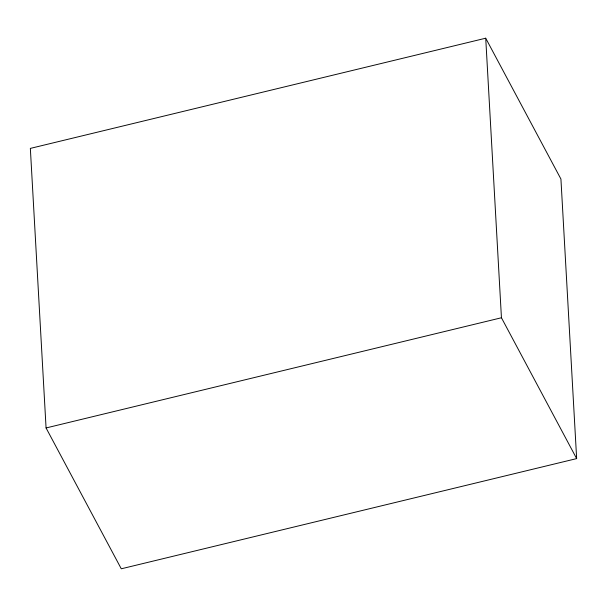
<?xml version="1.0" encoding="UTF-8"?>
<svg xmlns="http://www.w3.org/2000/svg" width="607" height="607" viewBox="0 0 607 607"><rect width="100%" height="100%" fill="white"/><g stroke="black" fill="none" stroke-linecap="round" stroke-linejoin="round"><path stroke-width="0.91" d="M485.721 38.203L30.35 148.396L46.071 427.958L121.279 568.797L576.65 458.604L560.929 179.042L485.721 38.203L501.443 317.757L576.65 458.604M46.071 427.958L501.443 317.757"/></g></svg>
